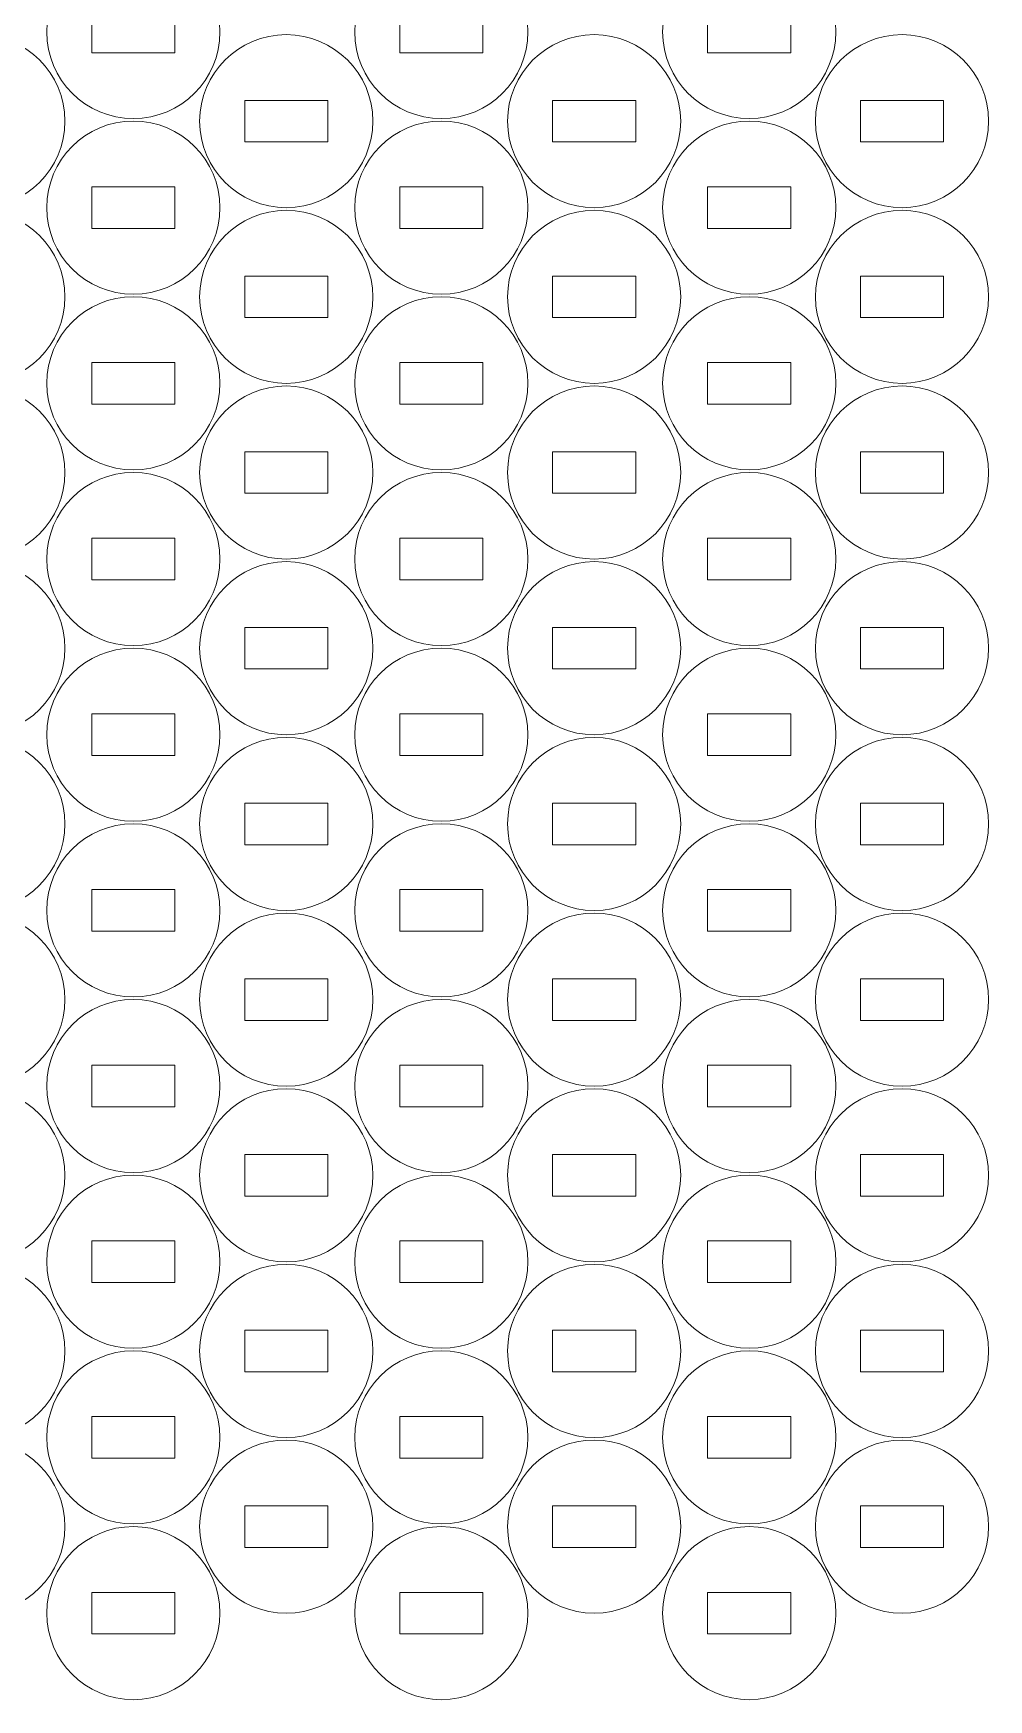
# Model space of a CAD drawing. Header units: millimetres. Extents: x -466 to 466, y -264 to 269.
# Drawn here: x 397.1 to 466.1, y 17.3 to 137.6 of the extents above; entities that cross this region are included whole.
import ezdxf

# ---------------------------------------------------------------- set-up
doc = ezdxf.new("R2010")
doc.units = ezdxf.units.MM
doc.header["$MEASUREMENT"] = 0
doc.layers.add('Camada 1', color=7, linetype='Continuous')

msp = doc.modelspace()

# ---------------------------------------------------------------- linework, layer by layer
at = {"layer": 'Camada 1', "lineweight": 20}
for points in [[(410.5995, 137.7379), (410.5995, 134.2861), (407.8013, 131.4879), (404.3495, 131.4879), (404.3495, 131.4879), (400.8977, 131.4879), (398.0995, 134.2861), (398.0995, 137.7379), (398.0995, 137.7379), (398.0995, 141.1897), (400.8977, 143.9879), (404.3495, 143.9879), (404.3495, 143.9879), (407.8013, 143.9879), (410.5995, 141.1897), (410.5995, 137.7379)], [(432.8246, 137.7379), (432.8246, 134.2861), (430.0264, 131.4879), (426.5746, 131.4879), (426.5746, 131.4879), (423.1228, 131.4879), (420.3246, 134.2861), (420.3246, 137.7379), (420.3246, 137.7379), (420.3246, 141.1897), (423.1228, 143.9879), (426.5746, 143.9879), (426.5746, 143.9879), (430.0264, 143.9879), (432.8246, 141.1897), (432.8246, 137.7379)], [(455.0497, 137.7379), (455.0497, 134.2861), (452.2515, 131.4879), (448.7997, 131.4879), (448.7997, 131.4879), (445.3479, 131.4879), (442.5497, 134.2861), (442.5497, 137.7379), (442.5497, 137.7379), (442.5497, 141.1897), (445.3479, 143.9879), (448.7997, 143.9879), (448.7997, 143.9879), (452.2515, 143.9879), (455.0497, 141.1897), (455.0497, 137.7379)], [(407.3495, 139.2379), (407.3495, 139.2379), (407.3495, 136.2379), (407.3495, 136.2379), (407.3495, 136.2379), (407.3495, 136.2379), (401.3495, 136.2379), (401.3495, 136.2379), (401.3495, 136.2379), (401.3495, 136.2379), (401.3495, 139.2379), (401.3495, 139.2379), (401.3495, 139.2379), (401.3495, 139.2379), (407.3495, 139.2379), (407.3495, 139.2379)], [(429.5746, 139.2379), (429.5746, 139.2379), (429.5746, 136.2379), (429.5746, 136.2379), (429.5746, 136.2379), (429.5746, 136.2379), (423.5746, 136.2379), (423.5746, 136.2379), (423.5746, 136.2379), (423.5746, 136.2379), (423.5746, 139.2379), (423.5746, 139.2379), (423.5746, 139.2379), (423.5746, 139.2379), (429.5746, 139.2379), (429.5746, 139.2379)], [(451.7997, 139.2379), (451.7997, 139.2379), (451.7997, 136.2379), (451.7997, 136.2379), (451.7997, 136.2379), (451.7997, 136.2379), (445.7997, 136.2379), (445.7997, 136.2379), (445.7997, 136.2379), (445.7997, 136.2379), (445.7997, 139.2379), (445.7997, 139.2379), (445.7997, 139.2379), (445.7997, 139.2379), (451.7997, 139.2379), (451.7997, 139.2379)], [(399.4075, 131.2969), (399.4075, 127.8451), (396.6093, 125.0469), (393.1575, 125.0469), (393.1575, 125.0469), (389.7057, 125.0469), (386.9075, 127.8451), (386.9075, 131.2969), (386.9075, 131.2969), (386.9075, 134.7487), (389.7057, 137.5469), (393.1575, 137.5469), (393.1575, 137.5469), (396.6093, 137.5469), (399.4075, 134.7487), (399.4075, 131.2969)], [(421.6326, 131.2969), (421.6326, 127.8451), (418.8344, 125.0469), (415.3826, 125.0469), (415.3826, 125.0469), (411.9308, 125.0469), (409.1326, 127.8451), (409.1326, 131.2969), (409.1326, 131.2969), (409.1326, 134.7487), (411.9308, 137.5469), (415.3826, 137.5469), (415.3826, 137.5469), (418.8344, 137.5469), (421.6326, 134.7487), (421.6326, 131.2969)], [(443.8577, 131.2969), (443.8577, 127.8451), (441.0595, 125.0469), (437.6077, 125.0469), (437.6077, 125.0469), (434.1559, 125.0469), (431.3577, 127.8451), (431.3577, 131.2969), (431.3577, 131.2969), (431.3577, 134.7487), (434.1559, 137.5469), (437.6077, 137.5469), (437.6077, 137.5469), (441.0595, 137.5469), (443.8577, 134.7487), (443.8577, 131.2969)], [(466.0828, 131.2969), (466.0828, 127.8451), (463.2846, 125.0469), (459.8328, 125.0469), (459.8328, 125.0469), (456.381, 125.0469), (453.5828, 127.8451), (453.5828, 131.2969), (453.5828, 131.2969), (453.5828, 134.7487), (456.381, 137.5469), (459.8328, 137.5469), (459.8328, 137.5469), (463.2846, 137.5469), (466.0828, 134.7487), (466.0828, 131.2969)], [(418.3826, 132.7969), (418.3826, 132.7969), (418.3826, 129.7969), (418.3826, 129.7969), (418.3826, 129.7969), (418.3826, 129.7969), (412.3826, 129.7969), (412.3826, 129.7969), (412.3826, 129.7969), (412.3826, 129.7969), (412.3826, 132.7969), (412.3826, 132.7969), (412.3826, 132.7969), (412.3826, 132.7969), (418.3826, 132.7969), (418.3826, 132.7969)], [(440.6077, 132.7969), (440.6077, 132.7969), (440.6077, 129.7969), (440.6077, 129.7969), (440.6077, 129.7969), (440.6077, 129.7969), (434.6077, 129.7969), (434.6077, 129.7969), (434.6077, 129.7969), (434.6077, 129.7969), (434.6077, 132.7969), (434.6077, 132.7969), (434.6077, 132.7969), (434.6077, 132.7969), (440.6077, 132.7969), (440.6077, 132.7969)], [(462.8328, 132.7969), (462.8328, 132.7969), (462.8328, 129.7969), (462.8328, 129.7969), (462.8328, 129.7969), (462.8328, 129.7969), (456.8328, 129.7969), (456.8328, 129.7969), (456.8328, 129.7969), (456.8328, 129.7969), (456.8328, 132.7969), (456.8328, 132.7969), (456.8328, 132.7969), (456.8328, 132.7969), (462.8328, 132.7969), (462.8328, 132.7969)], [(410.5995, 125.0527), (410.5995, 121.6009), (407.8013, 118.8027), (404.3495, 118.8027), (404.3495, 118.8027), (400.8977, 118.8027), (398.0995, 121.6009), (398.0995, 125.0527), (398.0995, 125.0527), (398.0995, 128.5045), (400.8977, 131.3027), (404.3495, 131.3027), (404.3495, 131.3027), (407.8013, 131.3027), (410.5995, 128.5045), (410.5995, 125.0527)], [(432.8246, 125.0527), (432.8246, 121.6009), (430.0264, 118.8027), (426.5746, 118.8027), (426.5746, 118.8027), (423.1228, 118.8027), (420.3246, 121.6009), (420.3246, 125.0527), (420.3246, 125.0527), (420.3246, 128.5045), (423.1228, 131.3027), (426.5746, 131.3027), (426.5746, 131.3027), (430.0264, 131.3027), (432.8246, 128.5045), (432.8246, 125.0527)], [(455.0497, 125.0527), (455.0497, 121.6009), (452.2515, 118.8027), (448.7997, 118.8027), (448.7997, 118.8027), (445.3479, 118.8027), (442.5497, 121.6009), (442.5497, 125.0527), (442.5497, 125.0527), (442.5497, 128.5045), (445.3479, 131.3027), (448.7997, 131.3027), (448.7997, 131.3027), (452.2515, 131.3027), (455.0497, 128.5045), (455.0497, 125.0527)], [(407.3495, 126.5527), (407.3495, 126.5527), (407.3495, 123.5527), (407.3495, 123.5527), (407.3495, 123.5527), (407.3495, 123.5527), (401.3495, 123.5527), (401.3495, 123.5527), (401.3495, 123.5527), (401.3495, 123.5527), (401.3495, 126.5527), (401.3495, 126.5527), (401.3495, 126.5527), (401.3495, 126.5527), (407.3495, 126.5527), (407.3495, 126.5527)], [(429.5746, 126.5527), (429.5746, 126.5527), (429.5746, 123.5527), (429.5746, 123.5527), (429.5746, 123.5527), (429.5746, 123.5527), (423.5746, 123.5527), (423.5746, 123.5527), (423.5746, 123.5527), (423.5746, 123.5527), (423.5746, 126.5527), (423.5746, 126.5527), (423.5746, 126.5527), (423.5746, 126.5527), (429.5746, 126.5527), (429.5746, 126.5527)], [(451.7997, 126.5527), (451.7997, 126.5527), (451.7997, 123.5527), (451.7997, 123.5527), (451.7997, 123.5527), (451.7997, 123.5527), (445.7997, 123.5527), (445.7997, 123.5527), (445.7997, 123.5527), (445.7997, 123.5527), (445.7997, 126.5527), (445.7997, 126.5527), (445.7997, 126.5527), (445.7997, 126.5527), (451.7997, 126.5527), (451.7997, 126.5527)], [(399.4075, 118.6117), (399.4075, 115.1599), (396.6093, 112.3617), (393.1575, 112.3617), (393.1575, 112.3617), (389.7057, 112.3617), (386.9075, 115.1599), (386.9075, 118.6117), (386.9075, 118.6117), (386.9075, 122.0635), (389.7057, 124.8617), (393.1575, 124.8617), (393.1575, 124.8617), (396.6093, 124.8617), (399.4075, 122.0635), (399.4075, 118.6117)], [(421.6326, 118.6117), (421.6326, 115.1599), (418.8344, 112.3617), (415.3826, 112.3617), (415.3826, 112.3617), (411.9308, 112.3617), (409.1326, 115.1599), (409.1326, 118.6117), (409.1326, 118.6117), (409.1326, 122.0635), (411.9308, 124.8617), (415.3826, 124.8617), (415.3826, 124.8617), (418.8344, 124.8617), (421.6326, 122.0635), (421.6326, 118.6117)], [(443.8577, 118.6117), (443.8577, 115.1599), (441.0595, 112.3617), (437.6077, 112.3617), (437.6077, 112.3617), (434.1559, 112.3617), (431.3577, 115.1599), (431.3577, 118.6117), (431.3577, 118.6117), (431.3577, 122.0635), (434.1559, 124.8617), (437.6077, 124.8617), (437.6077, 124.8617), (441.0595, 124.8617), (443.8577, 122.0635), (443.8577, 118.6117)], [(466.0828, 118.6117), (466.0828, 115.1599), (463.2846, 112.3617), (459.8328, 112.3617), (459.8328, 112.3617), (456.381, 112.3617), (453.5828, 115.1599), (453.5828, 118.6117), (453.5828, 118.6117), (453.5828, 122.0635), (456.381, 124.8617), (459.8328, 124.8617), (459.8328, 124.8617), (463.2846, 124.8617), (466.0828, 122.0635), (466.0828, 118.6117)], [(418.3826, 120.1117), (418.3826, 120.1117), (418.3826, 117.1117), (418.3826, 117.1117), (418.3826, 117.1117), (418.3826, 117.1117), (412.3826, 117.1117), (412.3826, 117.1117), (412.3826, 117.1117), (412.3826, 117.1117), (412.3826, 120.1117), (412.3826, 120.1117), (412.3826, 120.1117), (412.3826, 120.1117), (418.3826, 120.1117), (418.3826, 120.1117)], [(440.6077, 120.1117), (440.6077, 120.1117), (440.6077, 117.1117), (440.6077, 117.1117), (440.6077, 117.1117), (440.6077, 117.1117), (434.6077, 117.1117), (434.6077, 117.1117), (434.6077, 117.1117), (434.6077, 117.1117), (434.6077, 120.1117), (434.6077, 120.1117), (434.6077, 120.1117), (434.6077, 120.1117), (440.6077, 120.1117), (440.6077, 120.1117)], [(462.8328, 120.1117), (462.8328, 120.1117), (462.8328, 117.1117), (462.8328, 117.1117), (462.8328, 117.1117), (462.8328, 117.1117), (456.8328, 117.1117), (456.8328, 117.1117), (456.8328, 117.1117), (456.8328, 117.1117), (456.8328, 120.1117), (456.8328, 120.1117), (456.8328, 120.1117), (456.8328, 120.1117), (462.8328, 120.1117), (462.8328, 120.1117)], [(410.5995, 112.3675), (410.5995, 108.9157), (407.8013, 106.1175), (404.3495, 106.1175), (404.3495, 106.1175), (400.8977, 106.1175), (398.0995, 108.9157), (398.0995, 112.3675), (398.0995, 112.3675), (398.0995, 115.8193), (400.8977, 118.6175), (404.3495, 118.6175), (404.3495, 118.6175), (407.8013, 118.6175), (410.5995, 115.8193), (410.5995, 112.3675)], [(432.8246, 112.3675), (432.8246, 108.9157), (430.0264, 106.1175), (426.5746, 106.1175), (426.5746, 106.1175), (423.1228, 106.1175), (420.3246, 108.9157), (420.3246, 112.3675), (420.3246, 112.3675), (420.3246, 115.8193), (423.1228, 118.6175), (426.5746, 118.6175), (426.5746, 118.6175), (430.0264, 118.6175), (432.8246, 115.8193), (432.8246, 112.3675)], [(455.0497, 112.3675), (455.0497, 108.9157), (452.2515, 106.1175), (448.7997, 106.1175), (448.7997, 106.1175), (445.3479, 106.1175), (442.5497, 108.9157), (442.5497, 112.3675), (442.5497, 112.3675), (442.5497, 115.8193), (445.3479, 118.6175), (448.7997, 118.6175), (448.7997, 118.6175), (452.2515, 118.6175), (455.0497, 115.8193), (455.0497, 112.3675)], [(407.3495, 113.8675), (407.3495, 113.8675), (407.3495, 110.8675), (407.3495, 110.8675), (407.3495, 110.8675), (407.3495, 110.8675), (401.3495, 110.8675), (401.3495, 110.8675), (401.3495, 110.8675), (401.3495, 110.8675), (401.3495, 113.8675), (401.3495, 113.8675), (401.3495, 113.8675), (401.3495, 113.8675), (407.3495, 113.8675), (407.3495, 113.8675)], [(429.5746, 113.8675), (429.5746, 113.8675), (429.5746, 110.8675), (429.5746, 110.8675), (429.5746, 110.8675), (429.5746, 110.8675), (423.5746, 110.8675), (423.5746, 110.8675), (423.5746, 110.8675), (423.5746, 110.8675), (423.5746, 113.8675), (423.5746, 113.8675), (423.5746, 113.8675), (423.5746, 113.8675), (429.5746, 113.8675), (429.5746, 113.8675)], [(451.7997, 113.8675), (451.7997, 113.8675), (451.7997, 110.8675), (451.7997, 110.8675), (451.7997, 110.8675), (451.7997, 110.8675), (445.7997, 110.8675), (445.7997, 110.8675), (445.7997, 110.8675), (445.7997, 110.8675), (445.7997, 113.8675), (445.7997, 113.8675), (445.7997, 113.8675), (445.7997, 113.8675), (451.7997, 113.8675), (451.7997, 113.8675)], [(399.4075, 105.9265), (399.4075, 102.4747), (396.6093, 99.6765), (393.1575, 99.6765), (393.1575, 99.6765), (389.7057, 99.6765), (386.9075, 102.4747), (386.9075, 105.9265), (386.9075, 105.9265), (386.9075, 109.3783), (389.7057, 112.1765), (393.1575, 112.1765), (393.1575, 112.1765), (396.6093, 112.1765), (399.4075, 109.3783), (399.4075, 105.9265)], [(421.6326, 105.9265), (421.6326, 102.4747), (418.8344, 99.6765), (415.3826, 99.6765), (415.3826, 99.6765), (411.9308, 99.6765), (409.1326, 102.4747), (409.1326, 105.9265), (409.1326, 105.9265), (409.1326, 109.3783), (411.9308, 112.1765), (415.3826, 112.1765), (415.3826, 112.1765), (418.8344, 112.1765), (421.6326, 109.3783), (421.6326, 105.9265)], [(443.8577, 105.9265), (443.8577, 102.4747), (441.0595, 99.6765), (437.6077, 99.6765), (437.6077, 99.6765), (434.1559, 99.6765), (431.3577, 102.4747), (431.3577, 105.9265), (431.3577, 105.9265), (431.3577, 109.3783), (434.1559, 112.1765), (437.6077, 112.1765), (437.6077, 112.1765), (441.0595, 112.1765), (443.8577, 109.3783), (443.8577, 105.9265)], [(466.0828, 105.9265), (466.0828, 102.4747), (463.2846, 99.6765), (459.8328, 99.6765), (459.8328, 99.6765), (456.381, 99.6765), (453.5828, 102.4747), (453.5828, 105.9265), (453.5828, 105.9265), (453.5828, 109.3783), (456.381, 112.1765), (459.8328, 112.1765), (459.8328, 112.1765), (463.2846, 112.1765), (466.0828, 109.3783), (466.0828, 105.9265)], [(418.3826, 107.4265), (418.3826, 107.4265), (418.3826, 104.4265), (418.3826, 104.4265), (418.3826, 104.4265), (418.3826, 104.4265), (412.3826, 104.4265), (412.3826, 104.4265), (412.3826, 104.4265), (412.3826, 104.4265), (412.3826, 107.4265), (412.3826, 107.4265), (412.3826, 107.4265), (412.3826, 107.4265), (418.3826, 107.4265), (418.3826, 107.4265)], [(440.6077, 107.4265), (440.6077, 107.4265), (440.6077, 104.4265), (440.6077, 104.4265), (440.6077, 104.4265), (440.6077, 104.4265), (434.6077, 104.4265), (434.6077, 104.4265), (434.6077, 104.4265), (434.6077, 104.4265), (434.6077, 107.4265), (434.6077, 107.4265), (434.6077, 107.4265), (434.6077, 107.4265), (440.6077, 107.4265), (440.6077, 107.4265)], [(462.8328, 107.4265), (462.8328, 107.4265), (462.8328, 104.4265), (462.8328, 104.4265), (462.8328, 104.4265), (462.8328, 104.4265), (456.8328, 104.4265), (456.8328, 104.4265), (456.8328, 104.4265), (456.8328, 104.4265), (456.8328, 107.4265), (456.8328, 107.4265), (456.8328, 107.4265), (456.8328, 107.4265), (462.8328, 107.4265), (462.8328, 107.4265)], [(410.5995, 99.6823), (410.5995, 96.2305), (407.8013, 93.4323), (404.3495, 93.4323), (404.3495, 93.4323), (400.8977, 93.4323), (398.0995, 96.2305), (398.0995, 99.6823), (398.0995, 99.6823), (398.0995, 103.1341), (400.8977, 105.9323), (404.3495, 105.9323), (404.3495, 105.9323), (407.8013, 105.9323), (410.5995, 103.1341), (410.5995, 99.6823)], [(432.8246, 99.6823), (432.8246, 96.2305), (430.0264, 93.4323), (426.5746, 93.4323), (426.5746, 93.4323), (423.1228, 93.4323), (420.3246, 96.2305), (420.3246, 99.6823), (420.3246, 99.6823), (420.3246, 103.1341), (423.1228, 105.9323), (426.5746, 105.9323), (426.5746, 105.9323), (430.0264, 105.9323), (432.8246, 103.1341), (432.8246, 99.6823)], [(455.0497, 99.6823), (455.0497, 96.2305), (452.2515, 93.4323), (448.7997, 93.4323), (448.7997, 93.4323), (445.3479, 93.4323), (442.5497, 96.2305), (442.5497, 99.6823), (442.5497, 99.6823), (442.5497, 103.1341), (445.3479, 105.9323), (448.7997, 105.9323), (448.7997, 105.9323), (452.2515, 105.9323), (455.0497, 103.1341), (455.0497, 99.6823)], [(407.3495, 101.1823), (407.3495, 101.1823), (407.3495, 98.1823), (407.3495, 98.1823), (407.3495, 98.1823), (407.3495, 98.1823), (401.3495, 98.1823), (401.3495, 98.1823), (401.3495, 98.1823), (401.3495, 98.1823), (401.3495, 101.1823), (401.3495, 101.1823), (401.3495, 101.1823), (401.3495, 101.1823), (407.3495, 101.1823), (407.3495, 101.1823)], [(429.5746, 101.1823), (429.5746, 101.1823), (429.5746, 98.1823), (429.5746, 98.1823), (429.5746, 98.1823), (429.5746, 98.1823), (423.5746, 98.1823), (423.5746, 98.1823), (423.5746, 98.1823), (423.5746, 98.1823), (423.5746, 101.1823), (423.5746, 101.1823), (423.5746, 101.1823), (423.5746, 101.1823), (429.5746, 101.1823), (429.5746, 101.1823)], [(451.7997, 101.1823), (451.7997, 101.1823), (451.7997, 98.1823), (451.7997, 98.1823), (451.7997, 98.1823), (451.7997, 98.1823), (445.7997, 98.1823), (445.7997, 98.1823), (445.7997, 98.1823), (445.7997, 98.1823), (445.7997, 101.1823), (445.7997, 101.1823), (445.7997, 101.1823), (445.7997, 101.1823), (451.7997, 101.1823), (451.7997, 101.1823)], [(399.4075, 93.2413), (399.4075, 89.7895), (396.6093, 86.9913), (393.1575, 86.9913), (393.1575, 86.9913), (389.7057, 86.9913), (386.9075, 89.7895), (386.9075, 93.2413), (386.9075, 93.2413), (386.9075, 96.6931), (389.7057, 99.4913), (393.1575, 99.4913), (393.1575, 99.4913), (396.6093, 99.4913), (399.4075, 96.6931), (399.4075, 93.2413)], [(421.6326, 93.2413), (421.6326, 89.7895), (418.8344, 86.9913), (415.3826, 86.9913), (415.3826, 86.9913), (411.9308, 86.9913), (409.1326, 89.7895), (409.1326, 93.2413), (409.1326, 93.2413), (409.1326, 96.6931), (411.9308, 99.4913), (415.3826, 99.4913), (415.3826, 99.4913), (418.8344, 99.4913), (421.6326, 96.6931), (421.6326, 93.2413)], [(443.8577, 93.2413), (443.8577, 89.7895), (441.0595, 86.9913), (437.6077, 86.9913), (437.6077, 86.9913), (434.1559, 86.9913), (431.3577, 89.7895), (431.3577, 93.2413), (431.3577, 93.2413), (431.3577, 96.6931), (434.1559, 99.4913), (437.6077, 99.4913), (437.6077, 99.4913), (441.0595, 99.4913), (443.8577, 96.6931), (443.8577, 93.2413)], [(466.0828, 93.2413), (466.0828, 89.7895), (463.2846, 86.9913), (459.8328, 86.9913), (459.8328, 86.9913), (456.381, 86.9913), (453.5828, 89.7895), (453.5828, 93.2413), (453.5828, 93.2413), (453.5828, 96.6931), (456.381, 99.4913), (459.8328, 99.4913), (459.8328, 99.4913), (463.2846, 99.4913), (466.0828, 96.6931), (466.0828, 93.2413)], [(418.3826, 94.7413), (418.3826, 94.7413), (418.3826, 91.7413), (418.3826, 91.7413), (418.3826, 91.7413), (418.3826, 91.7413), (412.3826, 91.7413), (412.3826, 91.7413), (412.3826, 91.7413), (412.3826, 91.7413), (412.3826, 94.7413), (412.3826, 94.7413), (412.3826, 94.7413), (412.3826, 94.7413), (418.3826, 94.7413), (418.3826, 94.7413)], [(440.6077, 94.7413), (440.6077, 94.7413), (440.6077, 91.7413), (440.6077, 91.7413), (440.6077, 91.7413), (440.6077, 91.7413), (434.6077, 91.7413), (434.6077, 91.7413), (434.6077, 91.7413), (434.6077, 91.7413), (434.6077, 94.7413), (434.6077, 94.7413), (434.6077, 94.7413), (434.6077, 94.7413), (440.6077, 94.7413), (440.6077, 94.7413)], [(462.8328, 94.7413), (462.8328, 94.7413), (462.8328, 91.7413), (462.8328, 91.7413), (462.8328, 91.7413), (462.8328, 91.7413), (456.8328, 91.7413), (456.8328, 91.7413), (456.8328, 91.7413), (456.8328, 91.7413), (456.8328, 94.7413), (456.8328, 94.7413), (456.8328, 94.7413), (456.8328, 94.7413), (462.8328, 94.7413), (462.8328, 94.7413)], [(410.5995, 86.9971), (410.5995, 83.5453), (407.8013, 80.7471), (404.3495, 80.7471), (404.3495, 80.7471), (400.8977, 80.7471), (398.0995, 83.5453), (398.0995, 86.9971), (398.0995, 86.9971), (398.0995, 90.4489), (400.8977, 93.2471), (404.3495, 93.2471), (404.3495, 93.2471), (407.8013, 93.2471), (410.5995, 90.4489), (410.5995, 86.9971)], [(432.8246, 86.9971), (432.8246, 83.5453), (430.0264, 80.7471), (426.5746, 80.7471), (426.5746, 80.7471), (423.1228, 80.7471), (420.3246, 83.5453), (420.3246, 86.9971), (420.3246, 86.9971), (420.3246, 90.4489), (423.1228, 93.2471), (426.5746, 93.2471), (426.5746, 93.2471), (430.0264, 93.2471), (432.8246, 90.4489), (432.8246, 86.9971)], [(455.0497, 86.9971), (455.0497, 83.5453), (452.2515, 80.7471), (448.7997, 80.7471), (448.7997, 80.7471), (445.3479, 80.7471), (442.5497, 83.5453), (442.5497, 86.9971), (442.5497, 86.9971), (442.5497, 90.4489), (445.3479, 93.2471), (448.7997, 93.2471), (448.7997, 93.2471), (452.2515, 93.2471), (455.0497, 90.4489), (455.0497, 86.9971)], [(407.3495, 88.4971), (407.3495, 88.4971), (407.3495, 85.4971), (407.3495, 85.4971), (407.3495, 85.4971), (407.3495, 85.4971), (401.3495, 85.4971), (401.3495, 85.4971), (401.3495, 85.4971), (401.3495, 85.4971), (401.3495, 88.4971), (401.3495, 88.4971), (401.3495, 88.4971), (401.3495, 88.4971), (407.3495, 88.4971), (407.3495, 88.4971)], [(429.5746, 88.4971), (429.5746, 88.4971), (429.5746, 85.4971), (429.5746, 85.4971), (429.5746, 85.4971), (429.5746, 85.4971), (423.5746, 85.4971), (423.5746, 85.4971), (423.5746, 85.4971), (423.5746, 85.4971), (423.5746, 88.4971), (423.5746, 88.4971), (423.5746, 88.4971), (423.5746, 88.4971), (429.5746, 88.4971), (429.5746, 88.4971)], [(451.7997, 88.4971), (451.7997, 88.4971), (451.7997, 85.4971), (451.7997, 85.4971), (451.7997, 85.4971), (451.7997, 85.4971), (445.7997, 85.4971), (445.7997, 85.4971), (445.7997, 85.4971), (445.7997, 85.4971), (445.7997, 88.4971), (445.7997, 88.4971), (445.7997, 88.4971), (445.7997, 88.4971), (451.7997, 88.4971), (451.7997, 88.4971)], [(399.4075, 80.5561), (399.4075, 77.1043), (396.6093, 74.3061), (393.1575, 74.3061), (393.1575, 74.3061), (389.7057, 74.3061), (386.9075, 77.1043), (386.9075, 80.5561), (386.9075, 80.5561), (386.9075, 84.0079), (389.7057, 86.8061), (393.1575, 86.8061), (393.1575, 86.8061), (396.6093, 86.8061), (399.4075, 84.0079), (399.4075, 80.5561)], [(421.6326, 80.5561), (421.6326, 77.1043), (418.8344, 74.3061), (415.3826, 74.3061), (415.3826, 74.3061), (411.9308, 74.3061), (409.1326, 77.1043), (409.1326, 80.5561), (409.1326, 80.5561), (409.1326, 84.0079), (411.9308, 86.8061), (415.3826, 86.8061), (415.3826, 86.8061), (418.8344, 86.8061), (421.6326, 84.0079), (421.6326, 80.5561)], [(443.8577, 80.5561), (443.8577, 77.1043), (441.0595, 74.3061), (437.6077, 74.3061), (437.6077, 74.3061), (434.1559, 74.3061), (431.3577, 77.1043), (431.3577, 80.5561), (431.3577, 80.5561), (431.3577, 84.0079), (434.1559, 86.8061), (437.6077, 86.8061), (437.6077, 86.8061), (441.0595, 86.8061), (443.8577, 84.0079), (443.8577, 80.5561)], [(466.0828, 80.5561), (466.0828, 77.1043), (463.2846, 74.3061), (459.8328, 74.3061), (459.8328, 74.3061), (456.381, 74.3061), (453.5828, 77.1043), (453.5828, 80.5561), (453.5828, 80.5561), (453.5828, 84.0079), (456.381, 86.8061), (459.8328, 86.8061), (459.8328, 86.8061), (463.2846, 86.8061), (466.0828, 84.0079), (466.0828, 80.5561)], [(418.3826, 82.0561), (418.3826, 82.0561), (418.3826, 79.0561), (418.3826, 79.0561), (418.3826, 79.0561), (418.3826, 79.0561), (412.3826, 79.0561), (412.3826, 79.0561), (412.3826, 79.0561), (412.3826, 79.0561), (412.3826, 82.0561), (412.3826, 82.0561), (412.3826, 82.0561), (412.3826, 82.0561), (418.3826, 82.0561), (418.3826, 82.0561)], [(440.6077, 82.0561), (440.6077, 82.0561), (440.6077, 79.0561), (440.6077, 79.0561), (440.6077, 79.0561), (440.6077, 79.0561), (434.6077, 79.0561), (434.6077, 79.0561), (434.6077, 79.0561), (434.6077, 79.0561), (434.6077, 82.0561), (434.6077, 82.0561), (434.6077, 82.0561), (434.6077, 82.0561), (440.6077, 82.0561), (440.6077, 82.0561)], [(462.8328, 82.0561), (462.8328, 82.0561), (462.8328, 79.0561), (462.8328, 79.0561), (462.8328, 79.0561), (462.8328, 79.0561), (456.8328, 79.0561), (456.8328, 79.0561), (456.8328, 79.0561), (456.8328, 79.0561), (456.8328, 82.0561), (456.8328, 82.0561), (456.8328, 82.0561), (456.8328, 82.0561), (462.8328, 82.0561), (462.8328, 82.0561)], [(410.5995, 74.3119), (410.5995, 70.8601), (407.8013, 68.0619), (404.3495, 68.0619), (404.3495, 68.0619), (400.8977, 68.0619), (398.0995, 70.8601), (398.0995, 74.3119), (398.0995, 74.3119), (398.0995, 77.7637), (400.8977, 80.5619), (404.3495, 80.5619), (404.3495, 80.5619), (407.8013, 80.5619), (410.5995, 77.7637), (410.5995, 74.3119)], [(432.8246, 74.3119), (432.8246, 70.8601), (430.0264, 68.0619), (426.5746, 68.0619), (426.5746, 68.0619), (423.1228, 68.0619), (420.3246, 70.8601), (420.3246, 74.3119), (420.3246, 74.3119), (420.3246, 77.7637), (423.1228, 80.5619), (426.5746, 80.5619), (426.5746, 80.5619), (430.0264, 80.5619), (432.8246, 77.7637), (432.8246, 74.3119)], [(455.0497, 74.3119), (455.0497, 70.8601), (452.2515, 68.0619), (448.7997, 68.0619), (448.7997, 68.0619), (445.3479, 68.0619), (442.5497, 70.8601), (442.5497, 74.3119), (442.5497, 74.3119), (442.5497, 77.7637), (445.3479, 80.5619), (448.7997, 80.5619), (448.7997, 80.5619), (452.2515, 80.5619), (455.0497, 77.7637), (455.0497, 74.3119)], [(407.3495, 75.8119), (407.3495, 75.8119), (407.3495, 72.8119), (407.3495, 72.8119), (407.3495, 72.8119), (407.3495, 72.8119), (401.3495, 72.8119), (401.3495, 72.8119), (401.3495, 72.8119), (401.3495, 72.8119), (401.3495, 75.8119), (401.3495, 75.8119), (401.3495, 75.8119), (401.3495, 75.8119), (407.3495, 75.8119), (407.3495, 75.8119)], [(429.5746, 75.8119), (429.5746, 75.8119), (429.5746, 72.8119), (429.5746, 72.8119), (429.5746, 72.8119), (429.5746, 72.8119), (423.5746, 72.8119), (423.5746, 72.8119), (423.5746, 72.8119), (423.5746, 72.8119), (423.5746, 75.8119), (423.5746, 75.8119), (423.5746, 75.8119), (423.5746, 75.8119), (429.5746, 75.8119), (429.5746, 75.8119)], [(451.7997, 75.8119), (451.7997, 75.8119), (451.7997, 72.8119), (451.7997, 72.8119), (451.7997, 72.8119), (451.7997, 72.8119), (445.7997, 72.8119), (445.7997, 72.8119), (445.7997, 72.8119), (445.7997, 72.8119), (445.7997, 75.8119), (445.7997, 75.8119), (445.7997, 75.8119), (445.7997, 75.8119), (451.7997, 75.8119), (451.7997, 75.8119)], [(399.4075, 67.8709), (399.4075, 64.4191), (396.6093, 61.6209), (393.1575, 61.6209), (393.1575, 61.6209), (389.7057, 61.6209), (386.9075, 64.4191), (386.9075, 67.8709), (386.9075, 67.8709), (386.9075, 71.3227), (389.7057, 74.1209), (393.1575, 74.1209), (393.1575, 74.1209), (396.6093, 74.1209), (399.4075, 71.3227), (399.4075, 67.8709)], [(421.6326, 67.8709), (421.6326, 64.4191), (418.8344, 61.6209), (415.3826, 61.6209), (415.3826, 61.6209), (411.9308, 61.6209), (409.1326, 64.4191), (409.1326, 67.8709), (409.1326, 67.8709), (409.1326, 71.3227), (411.9308, 74.1209), (415.3826, 74.1209), (415.3826, 74.1209), (418.8344, 74.1209), (421.6326, 71.3227), (421.6326, 67.8709)], [(443.8577, 67.8709), (443.8577, 64.4191), (441.0595, 61.6209), (437.6077, 61.6209), (437.6077, 61.6209), (434.1559, 61.6209), (431.3577, 64.4191), (431.3577, 67.8709), (431.3577, 67.8709), (431.3577, 71.3227), (434.1559, 74.1209), (437.6077, 74.1209), (437.6077, 74.1209), (441.0595, 74.1209), (443.8577, 71.3227), (443.8577, 67.8709)], [(466.0828, 67.8709), (466.0828, 64.4191), (463.2846, 61.6209), (459.8328, 61.6209), (459.8328, 61.6209), (456.381, 61.6209), (453.5828, 64.4191), (453.5828, 67.8709), (453.5828, 67.8709), (453.5828, 71.3227), (456.381, 74.1209), (459.8328, 74.1209), (459.8328, 74.1209), (463.2846, 74.1209), (466.0828, 71.3227), (466.0828, 67.8709)], [(418.3826, 69.3709), (418.3826, 69.3709), (418.3826, 66.3709), (418.3826, 66.3709), (418.3826, 66.3709), (418.3826, 66.3709), (412.3826, 66.3709), (412.3826, 66.3709), (412.3826, 66.3709), (412.3826, 66.3709), (412.3826, 69.3709), (412.3826, 69.3709), (412.3826, 69.3709), (412.3826, 69.3709), (418.3826, 69.3709), (418.3826, 69.3709)], [(440.6077, 69.3709), (440.6077, 69.3709), (440.6077, 66.3709), (440.6077, 66.3709), (440.6077, 66.3709), (440.6077, 66.3709), (434.6077, 66.3709), (434.6077, 66.3709), (434.6077, 66.3709), (434.6077, 66.3709), (434.6077, 69.3709), (434.6077, 69.3709), (434.6077, 69.3709), (434.6077, 69.3709), (440.6077, 69.3709), (440.6077, 69.3709)], [(462.8328, 69.3709), (462.8328, 69.3709), (462.8328, 66.3709), (462.8328, 66.3709), (462.8328, 66.3709), (462.8328, 66.3709), (456.8328, 66.3709), (456.8328, 66.3709), (456.8328, 66.3709), (456.8328, 66.3709), (456.8328, 69.3709), (456.8328, 69.3709), (456.8328, 69.3709), (456.8328, 69.3709), (462.8328, 69.3709), (462.8328, 69.3709)], [(410.5995, 61.6267), (410.5995, 58.1749), (407.8013, 55.3767), (404.3495, 55.3767), (404.3495, 55.3767), (400.8977, 55.3767), (398.0995, 58.1749), (398.0995, 61.6267), (398.0995, 61.6267), (398.0995, 65.0785), (400.8977, 67.8767), (404.3495, 67.8767), (404.3495, 67.8767), (407.8013, 67.8767), (410.5995, 65.0785), (410.5995, 61.6267)], [(432.8246, 61.6267), (432.8246, 58.1749), (430.0264, 55.3767), (426.5746, 55.3767), (426.5746, 55.3767), (423.1228, 55.3767), (420.3246, 58.1749), (420.3246, 61.6267), (420.3246, 61.6267), (420.3246, 65.0785), (423.1228, 67.8767), (426.5746, 67.8767), (426.5746, 67.8767), (430.0264, 67.8767), (432.8246, 65.0785), (432.8246, 61.6267)], [(455.0497, 61.6267), (455.0497, 58.1749), (452.2515, 55.3767), (448.7997, 55.3767), (448.7997, 55.3767), (445.3479, 55.3767), (442.5497, 58.1749), (442.5497, 61.6267), (442.5497, 61.6267), (442.5497, 65.0785), (445.3479, 67.8767), (448.7997, 67.8767), (448.7997, 67.8767), (452.2515, 67.8767), (455.0497, 65.0785), (455.0497, 61.6267)], [(407.3495, 63.1267), (407.3495, 63.1267), (407.3495, 60.1267), (407.3495, 60.1267), (407.3495, 60.1267), (407.3495, 60.1267), (401.3495, 60.1267), (401.3495, 60.1267), (401.3495, 60.1267), (401.3495, 60.1267), (401.3495, 63.1267), (401.3495, 63.1267), (401.3495, 63.1267), (401.3495, 63.1267), (407.3495, 63.1267), (407.3495, 63.1267)], [(429.5746, 63.1267), (429.5746, 63.1267), (429.5746, 60.1267), (429.5746, 60.1267), (429.5746, 60.1267), (429.5746, 60.1267), (423.5746, 60.1267), (423.5746, 60.1267), (423.5746, 60.1267), (423.5746, 60.1267), (423.5746, 63.1267), (423.5746, 63.1267), (423.5746, 63.1267), (423.5746, 63.1267), (429.5746, 63.1267), (429.5746, 63.1267)], [(451.7997, 63.1267), (451.7997, 63.1267), (451.7997, 60.1267), (451.7997, 60.1267), (451.7997, 60.1267), (451.7997, 60.1267), (445.7997, 60.1267), (445.7997, 60.1267), (445.7997, 60.1267), (445.7997, 60.1267), (445.7997, 63.1267), (445.7997, 63.1267), (445.7997, 63.1267), (445.7997, 63.1267), (451.7997, 63.1267), (451.7997, 63.1267)], [(399.4075, 55.1857), (399.4075, 51.7339), (396.6093, 48.9357), (393.1575, 48.9357), (393.1575, 48.9357), (389.7057, 48.9357), (386.9075, 51.7339), (386.9075, 55.1857), (386.9075, 55.1857), (386.9075, 58.6375), (389.7057, 61.4357), (393.1575, 61.4357), (393.1575, 61.4357), (396.6093, 61.4357), (399.4075, 58.6375), (399.4075, 55.1857)], [(421.6326, 55.1857), (421.6326, 51.7339), (418.8344, 48.9357), (415.3826, 48.9357), (415.3826, 48.9357), (411.9308, 48.9357), (409.1326, 51.7339), (409.1326, 55.1857), (409.1326, 55.1857), (409.1326, 58.6375), (411.9308, 61.4357), (415.3826, 61.4357), (415.3826, 61.4357), (418.8344, 61.4357), (421.6326, 58.6375), (421.6326, 55.1857)], [(443.8577, 55.1857), (443.8577, 51.7339), (441.0595, 48.9357), (437.6077, 48.9357), (437.6077, 48.9357), (434.1559, 48.9357), (431.3577, 51.7339), (431.3577, 55.1857), (431.3577, 55.1857), (431.3577, 58.6375), (434.1559, 61.4357), (437.6077, 61.4357), (437.6077, 61.4357), (441.0595, 61.4357), (443.8577, 58.6375), (443.8577, 55.1857)], [(466.0828, 55.1857), (466.0828, 51.7339), (463.2846, 48.9357), (459.8328, 48.9357), (459.8328, 48.9357), (456.381, 48.9357), (453.5828, 51.7339), (453.5828, 55.1857), (453.5828, 55.1857), (453.5828, 58.6375), (456.381, 61.4357), (459.8328, 61.4357), (459.8328, 61.4357), (463.2846, 61.4357), (466.0828, 58.6375), (466.0828, 55.1857)], [(418.3826, 56.6857), (418.3826, 56.6857), (418.3826, 53.6857), (418.3826, 53.6857), (418.3826, 53.6857), (418.3826, 53.6857), (412.3826, 53.6857), (412.3826, 53.6857), (412.3826, 53.6857), (412.3826, 53.6857), (412.3826, 56.6857), (412.3826, 56.6857), (412.3826, 56.6857), (412.3826, 56.6857), (418.3826, 56.6857), (418.3826, 56.6857)], [(440.6077, 56.6857), (440.6077, 56.6857), (440.6077, 53.6857), (440.6077, 53.6857), (440.6077, 53.6857), (440.6077, 53.6857), (434.6077, 53.6857), (434.6077, 53.6857), (434.6077, 53.6857), (434.6077, 53.6857), (434.6077, 56.6857), (434.6077, 56.6857), (434.6077, 56.6857), (434.6077, 56.6857), (440.6077, 56.6857), (440.6077, 56.6857)], [(462.8328, 56.6857), (462.8328, 56.6857), (462.8328, 53.6857), (462.8328, 53.6857), (462.8328, 53.6857), (462.8328, 53.6857), (456.8328, 53.6857), (456.8328, 53.6857), (456.8328, 53.6857), (456.8328, 53.6857), (456.8328, 56.6857), (456.8328, 56.6857), (456.8328, 56.6857), (456.8328, 56.6857), (462.8328, 56.6857), (462.8328, 56.6857)], [(410.5995, 48.9415), (410.5995, 45.4897), (407.8013, 42.6915), (404.3495, 42.6915), (404.3495, 42.6915), (400.8977, 42.6915), (398.0995, 45.4897), (398.0995, 48.9415), (398.0995, 48.9415), (398.0995, 52.3933), (400.8977, 55.1915), (404.3495, 55.1915), (404.3495, 55.1915), (407.8013, 55.1915), (410.5995, 52.3933), (410.5995, 48.9415)], [(432.8246, 48.9415), (432.8246, 45.4897), (430.0264, 42.6915), (426.5746, 42.6915), (426.5746, 42.6915), (423.1228, 42.6915), (420.3246, 45.4897), (420.3246, 48.9415), (420.3246, 48.9415), (420.3246, 52.3933), (423.1228, 55.1915), (426.5746, 55.1915), (426.5746, 55.1915), (430.0264, 55.1915), (432.8246, 52.3933), (432.8246, 48.9415)], [(455.0497, 48.9415), (455.0497, 45.4897), (452.2515, 42.6915), (448.7997, 42.6915), (448.7997, 42.6915), (445.3479, 42.6915), (442.5497, 45.4897), (442.5497, 48.9415), (442.5497, 48.9415), (442.5497, 52.3933), (445.3479, 55.1915), (448.7997, 55.1915), (448.7997, 55.1915), (452.2515, 55.1915), (455.0497, 52.3933), (455.0497, 48.9415)], [(407.3495, 50.4415), (407.3495, 50.4415), (407.3495, 47.4415), (407.3495, 47.4415), (407.3495, 47.4415), (407.3495, 47.4415), (401.3495, 47.4415), (401.3495, 47.4415), (401.3495, 47.4415), (401.3495, 47.4415), (401.3495, 50.4415), (401.3495, 50.4415), (401.3495, 50.4415), (401.3495, 50.4415), (407.3495, 50.4415), (407.3495, 50.4415)], [(429.5746, 50.4415), (429.5746, 50.4415), (429.5746, 47.4415), (429.5746, 47.4415), (429.5746, 47.4415), (429.5746, 47.4415), (423.5746, 47.4415), (423.5746, 47.4415), (423.5746, 47.4415), (423.5746, 47.4415), (423.5746, 50.4415), (423.5746, 50.4415), (423.5746, 50.4415), (423.5746, 50.4415), (429.5746, 50.4415), (429.5746, 50.4415)], [(451.7997, 50.4415), (451.7997, 50.4415), (451.7997, 47.4415), (451.7997, 47.4415), (451.7997, 47.4415), (451.7997, 47.4415), (445.7997, 47.4415), (445.7997, 47.4415), (445.7997, 47.4415), (445.7997, 47.4415), (445.7997, 50.4415), (445.7997, 50.4415), (445.7997, 50.4415), (445.7997, 50.4415), (451.7997, 50.4415), (451.7997, 50.4415)], [(399.4075, 42.5005), (399.4075, 39.0487), (396.6093, 36.2505), (393.1575, 36.2505), (393.1575, 36.2505), (389.7057, 36.2505), (386.9075, 39.0487), (386.9075, 42.5005), (386.9075, 42.5005), (386.9075, 45.9523), (389.7057, 48.7505), (393.1575, 48.7505), (393.1575, 48.7505), (396.6093, 48.7505), (399.4075, 45.9523), (399.4075, 42.5005)], [(421.6326, 42.5005), (421.6326, 39.0487), (418.8344, 36.2505), (415.3826, 36.2505), (415.3826, 36.2505), (411.9308, 36.2505), (409.1326, 39.0487), (409.1326, 42.5005), (409.1326, 42.5005), (409.1326, 45.9523), (411.9308, 48.7505), (415.3826, 48.7505), (415.3826, 48.7505), (418.8344, 48.7505), (421.6326, 45.9523), (421.6326, 42.5005)], [(443.8577, 42.5005), (443.8577, 39.0487), (441.0595, 36.2505), (437.6077, 36.2505), (437.6077, 36.2505), (434.1559, 36.2505), (431.3577, 39.0487), (431.3577, 42.5005), (431.3577, 42.5005), (431.3577, 45.9523), (434.1559, 48.7505), (437.6077, 48.7505), (437.6077, 48.7505), (441.0595, 48.7505), (443.8577, 45.9523), (443.8577, 42.5005)], [(466.0828, 42.5005), (466.0828, 39.0487), (463.2846, 36.2505), (459.8328, 36.2505), (459.8328, 36.2505), (456.381, 36.2505), (453.5828, 39.0487), (453.5828, 42.5005), (453.5828, 42.5005), (453.5828, 45.9523), (456.381, 48.7505), (459.8328, 48.7505), (459.8328, 48.7505), (463.2846, 48.7505), (466.0828, 45.9523), (466.0828, 42.5005)], [(418.3826, 44.0005), (418.3826, 44.0005), (418.3826, 41.0005), (418.3826, 41.0005), (418.3826, 41.0005), (418.3826, 41.0005), (412.3826, 41.0005), (412.3826, 41.0005), (412.3826, 41.0005), (412.3826, 41.0005), (412.3826, 44.0005), (412.3826, 44.0005), (412.3826, 44.0005), (412.3826, 44.0005), (418.3826, 44.0005), (418.3826, 44.0005)], [(440.6077, 44.0005), (440.6077, 44.0005), (440.6077, 41.0005), (440.6077, 41.0005), (440.6077, 41.0005), (440.6077, 41.0005), (434.6077, 41.0005), (434.6077, 41.0005), (434.6077, 41.0005), (434.6077, 41.0005), (434.6077, 44.0005), (434.6077, 44.0005), (434.6077, 44.0005), (434.6077, 44.0005), (440.6077, 44.0005), (440.6077, 44.0005)], [(462.8328, 44.0005), (462.8328, 44.0005), (462.8328, 41.0005), (462.8328, 41.0005), (462.8328, 41.0005), (462.8328, 41.0005), (456.8328, 41.0005), (456.8328, 41.0005), (456.8328, 41.0005), (456.8328, 41.0005), (456.8328, 44.0005), (456.8328, 44.0005), (456.8328, 44.0005), (456.8328, 44.0005), (462.8328, 44.0005), (462.8328, 44.0005)], [(410.5995, 36.2563), (410.5995, 32.8045), (407.8013, 30.0063), (404.3495, 30.0063), (404.3495, 30.0063), (400.8977, 30.0063), (398.0995, 32.8045), (398.0995, 36.2563), (398.0995, 36.2563), (398.0995, 39.7081), (400.8977, 42.5063), (404.3495, 42.5063), (404.3495, 42.5063), (407.8013, 42.5063), (410.5995, 39.7081), (410.5995, 36.2563)], [(432.8246, 36.2563), (432.8246, 32.8045), (430.0264, 30.0063), (426.5746, 30.0063), (426.5746, 30.0063), (423.1228, 30.0063), (420.3246, 32.8045), (420.3246, 36.2563), (420.3246, 36.2563), (420.3246, 39.7081), (423.1228, 42.5063), (426.5746, 42.5063), (426.5746, 42.5063), (430.0264, 42.5063), (432.8246, 39.7081), (432.8246, 36.2563)], [(455.0497, 36.2563), (455.0497, 32.8045), (452.2515, 30.0063), (448.7997, 30.0063), (448.7997, 30.0063), (445.3479, 30.0063), (442.5497, 32.8045), (442.5497, 36.2563), (442.5497, 36.2563), (442.5497, 39.7081), (445.3479, 42.5063), (448.7997, 42.5063), (448.7997, 42.5063), (452.2515, 42.5063), (455.0497, 39.7081), (455.0497, 36.2563)], [(407.3495, 37.7563), (407.3495, 37.7563), (407.3495, 34.7563), (407.3495, 34.7563), (407.3495, 34.7563), (407.3495, 34.7563), (401.3495, 34.7563), (401.3495, 34.7563), (401.3495, 34.7563), (401.3495, 34.7563), (401.3495, 37.7563), (401.3495, 37.7563), (401.3495, 37.7563), (401.3495, 37.7563), (407.3495, 37.7563), (407.3495, 37.7563)], [(429.5746, 37.7563), (429.5746, 37.7563), (429.5746, 34.7563), (429.5746, 34.7563), (429.5746, 34.7563), (429.5746, 34.7563), (423.5746, 34.7563), (423.5746, 34.7563), (423.5746, 34.7563), (423.5746, 34.7563), (423.5746, 37.7563), (423.5746, 37.7563), (423.5746, 37.7563), (423.5746, 37.7563), (429.5746, 37.7563), (429.5746, 37.7563)], [(451.7997, 37.7563), (451.7997, 37.7563), (451.7997, 34.7563), (451.7997, 34.7563), (451.7997, 34.7563), (451.7997, 34.7563), (445.7997, 34.7563), (445.7997, 34.7563), (445.7997, 34.7563), (445.7997, 34.7563), (445.7997, 37.7563), (445.7997, 37.7563), (445.7997, 37.7563), (445.7997, 37.7563), (451.7997, 37.7563), (451.7997, 37.7563)], [(399.4075, 29.8153), (399.4075, 26.3635), (396.6093, 23.5653), (393.1575, 23.5653), (393.1575, 23.5653), (389.7057, 23.5653), (386.9075, 26.3635), (386.9075, 29.8153), (386.9075, 29.8153), (386.9075, 33.2671), (389.7057, 36.0653), (393.1575, 36.0653), (393.1575, 36.0653), (396.6093, 36.0653), (399.4075, 33.2671), (399.4075, 29.8153)], [(421.6326, 29.8153), (421.6326, 26.3635), (418.8344, 23.5653), (415.3826, 23.5653), (415.3826, 23.5653), (411.9308, 23.5653), (409.1326, 26.3635), (409.1326, 29.8153), (409.1326, 29.8153), (409.1326, 33.2671), (411.9308, 36.0653), (415.3826, 36.0653), (415.3826, 36.0653), (418.8344, 36.0653), (421.6326, 33.2671), (421.6326, 29.8153)], [(443.8577, 29.8153), (443.8577, 26.3635), (441.0595, 23.5653), (437.6077, 23.5653), (437.6077, 23.5653), (434.1559, 23.5653), (431.3577, 26.3635), (431.3577, 29.8153), (431.3577, 29.8153), (431.3577, 33.2671), (434.1559, 36.0653), (437.6077, 36.0653), (437.6077, 36.0653), (441.0595, 36.0653), (443.8577, 33.2671), (443.8577, 29.8153)], [(466.0828, 29.8153), (466.0828, 26.3635), (463.2846, 23.5653), (459.8328, 23.5653), (459.8328, 23.5653), (456.381, 23.5653), (453.5828, 26.3635), (453.5828, 29.8153), (453.5828, 29.8153), (453.5828, 33.2671), (456.381, 36.0653), (459.8328, 36.0653), (459.8328, 36.0653), (463.2846, 36.0653), (466.0828, 33.2671), (466.0828, 29.8153)], [(418.3826, 31.3153), (418.3826, 31.3153), (418.3826, 28.3153), (418.3826, 28.3153), (418.3826, 28.3153), (418.3826, 28.3153), (412.3826, 28.3153), (412.3826, 28.3153), (412.3826, 28.3153), (412.3826, 28.3153), (412.3826, 31.3153), (412.3826, 31.3153), (412.3826, 31.3153), (412.3826, 31.3153), (418.3826, 31.3153), (418.3826, 31.3153)], [(440.6077, 31.3153), (440.6077, 31.3153), (440.6077, 28.3153), (440.6077, 28.3153), (440.6077, 28.3153), (440.6077, 28.3153), (434.6077, 28.3153), (434.6077, 28.3153), (434.6077, 28.3153), (434.6077, 28.3153), (434.6077, 31.3153), (434.6077, 31.3153), (434.6077, 31.3153), (434.6077, 31.3153), (440.6077, 31.3153), (440.6077, 31.3153)], [(462.8328, 31.3153), (462.8328, 31.3153), (462.8328, 28.3153), (462.8328, 28.3153), (462.8328, 28.3153), (462.8328, 28.3153), (456.8328, 28.3153), (456.8328, 28.3153), (456.8328, 28.3153), (456.8328, 28.3153), (456.8328, 31.3153), (456.8328, 31.3153), (456.8328, 31.3153), (456.8328, 31.3153), (462.8328, 31.3153), (462.8328, 31.3153)], [(410.5995, 23.5711), (410.5995, 20.1193), (407.8013, 17.3211), (404.3495, 17.3211), (404.3495, 17.3211), (400.8977, 17.3211), (398.0995, 20.1193), (398.0995, 23.5711), (398.0995, 23.5711), (398.0995, 27.0229), (400.8977, 29.8211), (404.3495, 29.8211), (404.3495, 29.8211), (407.8013, 29.8211), (410.5995, 27.0229), (410.5995, 23.5711)], [(432.8246, 23.5711), (432.8246, 20.1193), (430.0264, 17.3211), (426.5746, 17.3211), (426.5746, 17.3211), (423.1228, 17.3211), (420.3246, 20.1193), (420.3246, 23.5711), (420.3246, 23.5711), (420.3246, 27.0229), (423.1228, 29.8211), (426.5746, 29.8211), (426.5746, 29.8211), (430.0264, 29.8211), (432.8246, 27.0229), (432.8246, 23.5711)], [(455.0497, 23.5711), (455.0497, 20.1193), (452.2515, 17.3211), (448.7997, 17.3211), (448.7997, 17.3211), (445.3479, 17.3211), (442.5497, 20.1193), (442.5497, 23.5711), (442.5497, 23.5711), (442.5497, 27.0229), (445.3479, 29.8211), (448.7997, 29.8211), (448.7997, 29.8211), (452.2515, 29.8211), (455.0497, 27.0229), (455.0497, 23.5711)], [(407.3495, 25.0711), (407.3495, 25.0711), (407.3495, 22.0711), (407.3495, 22.0711), (407.3495, 22.0711), (407.3495, 22.0711), (401.3495, 22.0711), (401.3495, 22.0711), (401.3495, 22.0711), (401.3495, 22.0711), (401.3495, 25.0711), (401.3495, 25.0711), (401.3495, 25.0711), (401.3495, 25.0711), (407.3495, 25.0711), (407.3495, 25.0711)], [(429.5746, 25.0711), (429.5746, 25.0711), (429.5746, 22.0711), (429.5746, 22.0711), (429.5746, 22.0711), (429.5746, 22.0711), (423.5746, 22.0711), (423.5746, 22.0711), (423.5746, 22.0711), (423.5746, 22.0711), (423.5746, 25.0711), (423.5746, 25.0711), (423.5746, 25.0711), (423.5746, 25.0711), (429.5746, 25.0711), (429.5746, 25.0711)], [(451.7997, 25.0711), (451.7997, 25.0711), (451.7997, 22.0711), (451.7997, 22.0711), (451.7997, 22.0711), (451.7997, 22.0711), (445.7997, 22.0711), (445.7997, 22.0711), (445.7997, 22.0711), (445.7997, 22.0711), (445.7997, 25.0711), (445.7997, 25.0711), (445.7997, 25.0711), (445.7997, 25.0711), (451.7997, 25.0711), (451.7997, 25.0711)]]:
    msp.add_open_spline(points, degree=3, knots=[0, 0, 0, 0, 0.2, 0.2, 0.2, 0.2, 0.4, 0.4, 0.4, 0.4, 0.6, 0.6, 0.6, 0.6, 1, 1, 1, 1], dxfattribs=at)

doc.saveas('drawing.dxf')
